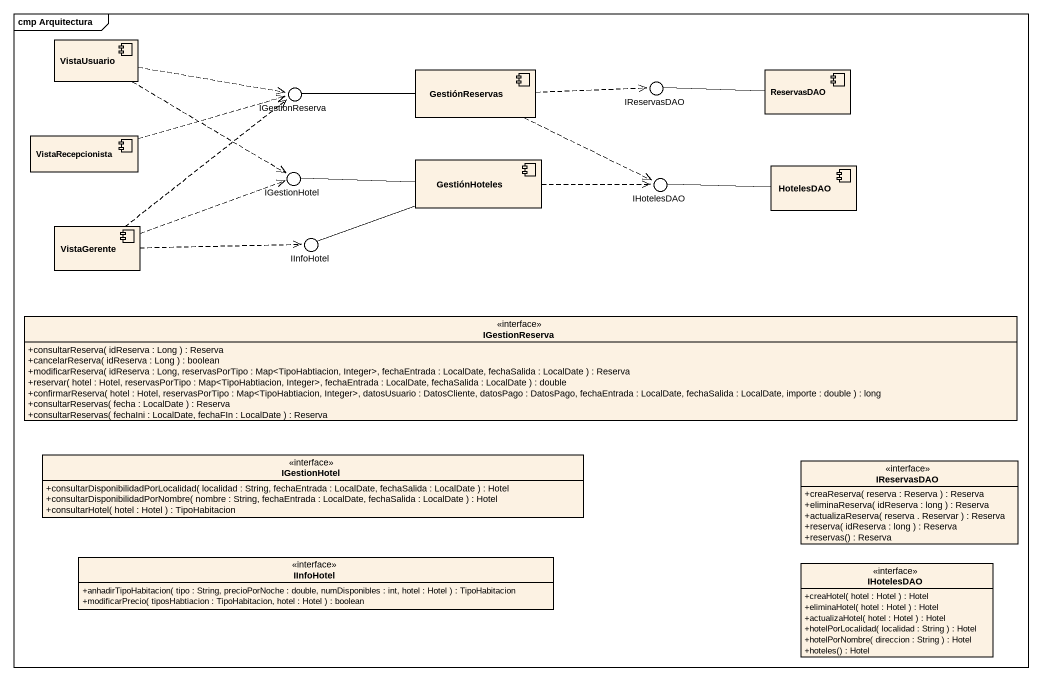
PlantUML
@startuml
mainframe cmp Arquitectura
allowmixing
hide circle
hide empty members
skinparam classAttributeIconSize 0
component VistaUsuario
component GestiónReservas
component ReservasDAO
() IGestionReserva
() IReservasDAO
component VistaRecepcionista
() IGestionHotel
component GestiónHoteles
() IHotelesDAO
component HotelesDAO
component VistaGerente
() IInfoHotel
interface "IGestionReserva" as IGestionReserva_2 {
  +consultarReserva( idReserva : Long ) : Reserva
  +cancelarReserva( idReserva : Long ) : boolean
  +modificarReserva( idReserva : Long, reservasPorTipo : Map<TipoHabtiacion, Integer>, fechaEntrada : LocalDate, fechaSalida : LocalDate ) : Reserva
  +reservar( hotel : Hotel, reservasPorTipo : Map<TipoHabtiacion, Integer>, fechaEntrada : LocalDate, fechaSalida : LocalDate ) : double
  +confirmarReserva( hotel : Hotel, reservasPorTipo : Map<TipoHabtiacion, Integer>, datosUsuario : DatosCliente, datosPago : DatosPago, fechaEntrada : LocalDate, fechaSalida : LocalDate, importe : double ) : long
  +consultarReservas( fecha : LocalDate ) : Reserva
  +consultarReservas( fechaIni : LocalDate, fechaFIn : LocalDate ) : Reserva
}
interface "IGestionHotel" as IGestionHotel_2 {
  +consultarDisponibilidadPorLocalidad( localidad : String, fechaEntrada : LocalDate, fechaSalida : LocalDate ) : Hotel
  +consultarDisponibilidadPorNombre( nombre : String, fechaEntrada : LocalDate, fechaSalida : LocalDate ) : Hotel
  +consultarHotel( hotel : Hotel ) : TipoHabitacion
}
interface "IReservasDAO" as IReservasDAO_2 {
  +creaReserva( reserva : Reserva ) : Reserva
  +eliminaReserva( idReserva : long ) : Reserva
  +actualizaReserva( reserva . Reservar ) : Reserva
  +reserva( idReserva : long ) : Reserva
  +reservas() : Reserva
}
interface "IInfoHotel" as IInfoHotel_2 {
  +anhadirTipoHabitacion( tipo : String, precioPorNoche : double, numDisponibles : int, hotel : Hotel ) : TipoHabitacion
  +modificarPrecio( tiposHabtiacion : TipoHabitacion, hotel : Hotel ) : boolean
}
interface "IHotelesDAO" as IHotelesDAO_2 {
  +creaHotel( hotel : Hotel ) : Hotel
  +eliminaHotel( hotel : Hotel ) : Hotel
  +actualizaHotel( hotel : Hotel ) : Hotel
  +hotelPorLocalidad( localidad : String ) : Hotel
  +hotelPorNombre( direccion : String ) : Hotel
  +hoteles() : Hotel
}
VistaUsuario .right.> IGestionReserva
VistaUsuario .right.> IGestionHotel
GestiónReservas -left- IGestionReserva
GestiónReservas .right.> IReservasDAO
GestiónReservas .right.> IHotelesDAO
ReservasDAO -left- IReservasDAO
VistaRecepcionista .right.> IGestionReserva
GestiónHoteles -left- IGestionHotel
GestiónHoteles .right.> IHotelesDAO
GestiónHoteles -left- IInfoHotel
HotelesDAO -left- IHotelesDAO
VistaGerente .up.> IGestionReserva
VistaGerente .right.> IGestionHotel
VistaGerente .right.> IInfoHotel
@enduml
